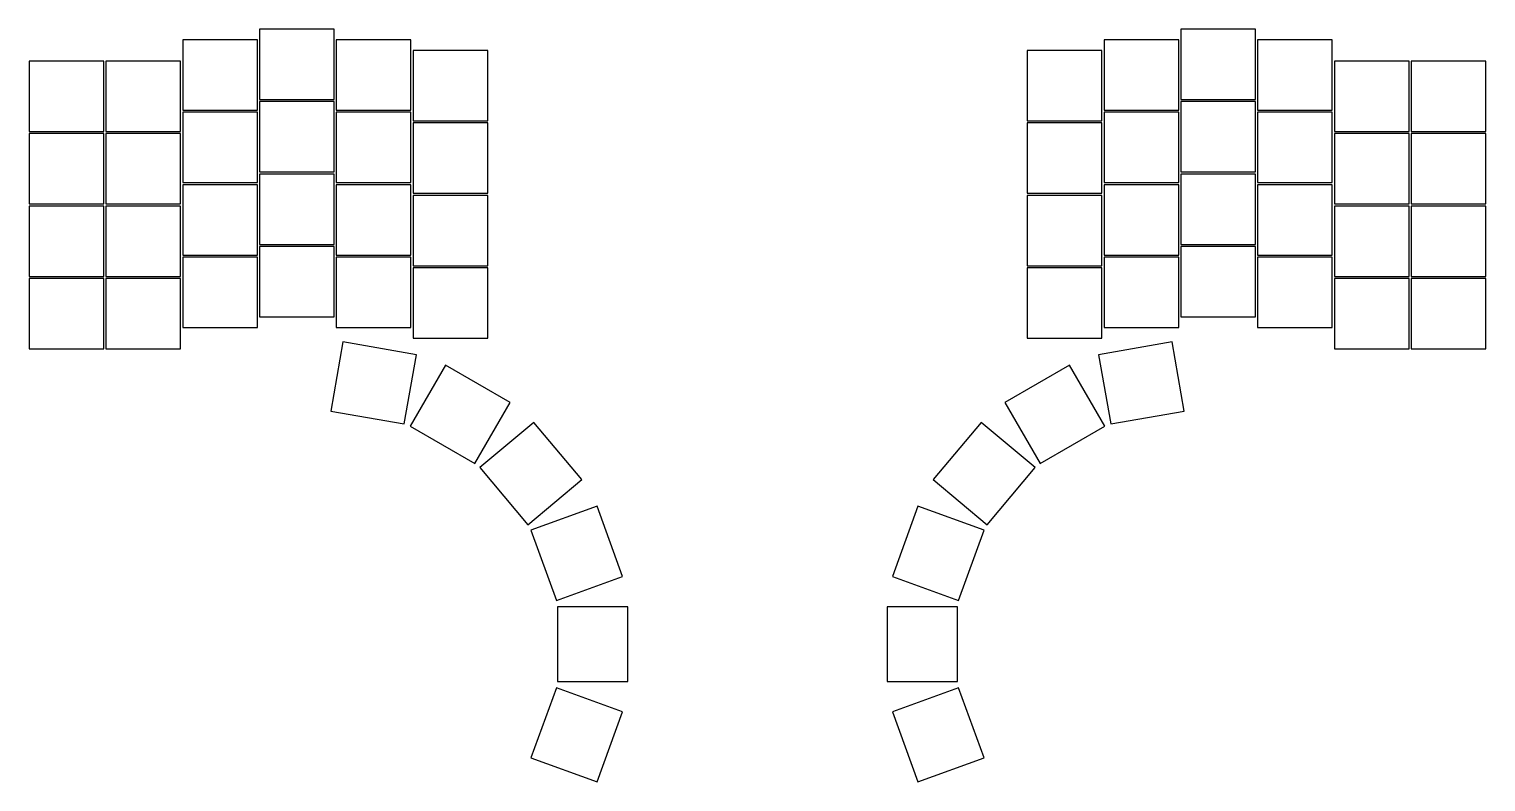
# Model space of a CAD drawing. Header units: millimetres. Extents: x -9 to 333, y -110 to 67.
import ezdxf

# ---------------------------------------------------------------- set-up
doc = ezdxf.new("R2010")
doc.units = ezdxf.units.MM

msp = doc.modelspace()

# ---------------------------------------------------------------- linework, layer by layer
for p, q in [((62.75, 66.75), (45.25, 66.75)), ((45.25, 66.75), (45.25, 50.25)), ((62.75, 50.25), (62.75, 66.75)), ((278.75, 66.75), (261.25, 66.75)), ((261.25, 66.75), (261.25, 50.25)), ((278.75, 50.25), (278.75, 66.75)), ((44.75, 64.25), (27.25, 64.25)), ((27.25, 64.25), (27.25, 47.75)), ((44.75, 47.75), (44.75, 64.25)), ((80.75, 64.25), (63.25, 64.25)), ((63.25, 64.25), (63.25, 47.75)), ((80.75, 47.75), (80.75, 64.25)), ((98.75, 61.75), (81.25, 61.75)), ((81.25, 61.75), (81.25, 45.25)), ((98.75, 45.25), (98.75, 61.75)), ((242.75, 61.75), (225.25, 61.75)), ((225.25, 61.75), (225.25, 45.25)), ((242.75, 45.25), (242.75, 61.75)), ((260.75, 64.25), (243.25, 64.25)), ((243.25, 64.25), (243.25, 47.75)), ((260.75, 47.75), (260.75, 64.25)), ((296.75, 64.25), (279.25, 64.25)), ((279.25, 64.25), (279.25, 47.75)), ((296.75, 47.75), (296.75, 64.25)), ((8.75, 59.25), (-8.75, 59.25)), ((-8.75, 59.25), (-8.75, 42.75)), ((8.75, 42.75), (8.75, 59.25)), ((26.75, 59.25), (9.25, 59.25)), ((9.25, 59.25), (9.25, 42.75)), ((26.75, 42.75), (26.75, 59.25)), ((314.75, 59.25), (297.25, 59.25)), ((297.25, 59.25), (297.25, 42.75)), ((314.75, 42.75), (314.75, 59.25)), ((332.75, 59.25), (315.25, 59.25)), ((315.25, 59.25), (315.25, 42.75)), ((332.75, 42.75), (332.75, 59.25)), ((45.25, 50.25), (62.75, 50.25)), ((62.75, 49.75), (45.25, 49.75)), ((45.25, 49.75), (45.25, 33.25)), ((62.75, 33.25), (62.75, 49.75)), ((261.25, 50.25), (278.75, 50.25)), ((278.75, 49.75), (261.25, 49.75)), ((261.25, 49.75), (261.25, 33.25)), ((278.75, 33.25), (278.75, 49.75)), ((27.25, 47.75), (44.75, 47.75)), ((44.75, 47.25), (27.25, 47.25)), ((27.25, 47.25), (27.25, 30.75)), ((44.75, 30.75), (44.75, 47.25)), ((63.25, 47.75), (80.75, 47.75)), ((80.75, 47.25), (63.25, 47.25)), ((63.25, 47.25), (63.25, 30.75)), ((80.75, 30.75), (80.75, 47.25)), ((81.25, 45.25), (98.75, 45.25)), ((98.75, 44.75), (81.25, 44.75)), ((81.25, 44.75), (81.25, 28.25)), ((98.75, 28.25), (98.75, 44.75)), ((225.25, 45.25), (242.75, 45.25)), ((242.75, 44.75), (225.25, 44.75)), ((225.25, 44.75), (225.25, 28.25)), ((242.75, 28.25), (242.75, 44.75)), ((243.25, 47.75), (260.75, 47.75)), ((260.75, 47.25), (243.25, 47.25)), ((243.25, 47.25), (243.25, 30.75)), ((260.75, 30.75), (260.75, 47.25)), ((279.25, 47.75), (296.75, 47.75)), ((296.75, 47.25), (279.25, 47.25)), ((279.25, 47.25), (279.25, 30.75)), ((296.75, 30.75), (296.75, 47.25)), ((-8.75, 42.75), (8.75, 42.75)), ((8.75, 42.25), (-8.75, 42.25)), ((-8.75, 42.25), (-8.75, 25.75)), ((8.75, 25.75), (8.75, 42.25)), ((9.25, 42.75), (26.75, 42.75)), ((26.75, 42.25), (9.25, 42.25)), ((9.25, 42.25), (9.25, 25.75)), ((26.75, 25.75), (26.75, 42.25)), ((297.25, 42.75), (314.75, 42.75)), ((314.75, 42.25), (297.25, 42.25)), ((297.25, 42.25), (297.25, 25.75)), ((314.75, 25.75), (314.75, 42.25)), ((315.25, 42.75), (332.75, 42.75)), ((332.75, 42.25), (315.25, 42.25)), ((315.25, 42.25), (315.25, 25.75)), ((332.75, 25.75), (332.75, 42.25)), ((27.25, 30.75), (44.75, 30.75)), ((45.25, 33.25), (62.75, 33.25)), ((62.75, 32.75), (45.25, 32.75)), ((45.25, 32.75), (45.25, 16.25)), ((62.75, 16.25), (62.75, 32.75)), ((63.25, 30.75), (80.75, 30.75)), ((243.25, 30.75), (260.75, 30.75)), ((261.25, 33.25), (278.75, 33.25)), ((278.75, 32.75), (261.25, 32.75)), ((261.25, 32.75), (261.25, 16.25)), ((278.75, 16.25), (278.75, 32.75)), ((279.25, 30.75), (296.75, 30.75)), ((44.75, 30.25), (27.25, 30.25)), ((27.25, 30.25), (27.25, 13.75)), ((44.75, 13.75), (44.75, 30.25)), ((80.75, 30.25), (63.25, 30.25)), ((63.25, 30.25), (63.25, 13.75)), ((80.75, 13.75), (80.75, 30.25)), ((81.25, 28.25), (98.75, 28.25)), ((98.75, 27.75), (81.25, 27.75)), ((81.25, 27.75), (81.25, 11.25)), ((98.75, 11.25), (98.75, 27.75)), ((225.25, 28.25), (242.75, 28.25)), ((242.75, 27.75), (225.25, 27.75)), ((225.25, 27.75), (225.25, 11.25)), ((242.75, 11.25), (242.75, 27.75)), ((260.75, 30.25), (243.25, 30.25)), ((243.25, 30.25), (243.25, 13.75)), ((260.75, 13.75), (260.75, 30.25)), ((296.75, 30.25), (279.25, 30.25)), ((279.25, 30.25), (279.25, 13.75)), ((296.75, 13.75), (296.75, 30.25)), ((-8.75, 25.75), (8.75, 25.75)), ((8.75, 25.25), (-8.75, 25.25)), ((-8.75, 25.25), (-8.75, 8.75)), ((8.75, 8.75), (8.75, 25.25)), ((9.25, 25.75), (26.75, 25.75)), ((26.75, 25.25), (9.25, 25.25)), ((9.25, 25.25), (9.25, 8.75)), ((26.75, 8.75), (26.75, 25.25)), ((297.25, 25.75), (314.75, 25.75)), ((314.75, 25.25), (297.25, 25.25)), ((297.25, 25.25), (297.25, 8.75)), ((314.75, 8.75), (314.75, 25.25)), ((315.25, 25.75), (332.75, 25.75)), ((332.75, 25.25), (315.25, 25.25)), ((315.25, 25.25), (315.25, 8.75)), ((332.75, 8.75), (332.75, 25.25)), ((27.25, 13.75), (44.75, 13.75)), ((45.25, 16.25), (62.75, 16.25)), ((62.75, 15.75), (45.25, 15.75)), ((45.25, 15.75), (45.25, -0.75)), ((62.75, -0.75), (62.75, 15.75)), ((63.25, 13.75), (80.75, 13.75)), ((243.25, 13.75), (260.75, 13.75)), ((261.25, 16.25), (278.75, 16.25)), ((278.75, 15.75), (261.25, 15.75)), ((261.25, 15.75), (261.25, -0.75)), ((278.75, -0.75), (278.75, 15.75)), ((279.25, 13.75), (296.75, 13.75)), ((44.75, 13.25), (27.25, 13.25)), ((27.25, 13.25), (27.25, -3.25)), ((44.75, -3.25), (44.75, 13.25)), ((80.75, 13.25), (63.25, 13.25)), ((63.25, 13.25), (63.25, -3.25)), ((80.75, -3.25), (80.75, 13.25)), ((81.25, 11.25), (98.75, 11.25)), ((98.75, 10.75), (81.25, 10.75)), ((81.25, 10.75), (81.25, -5.75)), ((98.75, -5.75), (98.75, 10.75)), ((225.25, 11.25), (242.75, 11.25)), ((242.75, 10.75), (225.25, 10.75)), ((225.25, 10.75), (225.25, -5.75)), ((242.75, -5.75), (242.75, 10.75)), ((260.75, 13.25), (243.25, 13.25)), ((243.25, 13.25), (243.25, -3.25)), ((260.75, -3.25), (260.75, 13.25)), ((296.75, 13.25), (279.25, 13.25)), ((279.25, 13.25), (279.25, -3.25)), ((296.75, -3.25), (296.75, 13.25)), ((-8.75, 8.75), (8.75, 8.75)), ((8.75, 8.25), (-8.75, 8.25)), ((-8.75, 8.25), (-8.75, -8.25)), ((8.75, -8.25), (8.75, 8.25)), ((9.25, 8.75), (26.75, 8.75)), ((26.75, 8.25), (9.25, 8.25)), ((9.25, 8.25), (9.25, -8.25)), ((26.75, -8.25), (26.75, 8.25)), ((297.25, 8.75), (314.75, 8.75)), ((314.75, 8.25), (297.25, 8.25)), ((297.25, 8.25), (297.25, -8.25)), ((314.75, -8.25), (314.75, 8.25)), ((315.25, 8.75), (332.75, 8.75)), ((332.75, 8.25), (315.25, 8.25)), ((315.25, 8.25), (315.25, -8.25)), ((332.75, -8.25), (332.75, 8.25)), ((27.25, -3.25), (44.75, -3.25)), ((45.25, -0.75), (62.75, -0.75)), ((63.25, -3.25), (80.75, -3.25)), ((243.25, -3.25), (260.75, -3.25)), ((261.25, -0.75), (278.75, -0.75)), ((279.25, -3.25), (296.75, -3.25)), ((64.82, -6.56), (61.95, -22.81)), ((82.05, -9.59), (64.82, -6.56)), ((81.25, -5.75), (98.75, -5.75)), ((225.25, -5.75), (242.75, -5.75)), ((259.18, -6.56), (241.95, -9.59)), ((262.05, -22.81), (259.18, -6.56)), ((-8.75, -8.25), (8.75, -8.25)), ((9.25, -8.25), (26.75, -8.25)), ((79.18, -25.84), (82.05, -9.59)), ((241.95, -9.59), (244.82, -25.84)), ((297.25, -8.25), (314.75, -8.25)), ((315.25, -8.25), (332.75, -8.25)), ((88.84, -12.07), (80.59, -26.36)), ((104, -20.82), (88.84, -12.07)), ((235.16, -12.07), (220, -20.82)), ((243.41, -26.36), (235.16, -12.07)), ((61.95, -22.81), (79.18, -25.84)), ((95.75, -35.11), (104, -20.82)), ((220, -20.82), (228.25, -35.11)), ((244.82, -25.84), (262.05, -22.81)), ((80.59, -26.36), (95.75, -35.11)), ((109.54, -25.47), (96.9, -36.07)), ((120.79, -38.87), (109.54, -25.47)), ((214.46, -25.47), (203.21, -38.87)), ((227.1, -36.07), (214.46, -25.47)), ((228.25, -35.11), (243.41, -26.36)), ((96.9, -36.07), (108.15, -49.48)), ((215.85, -49.48), (227.1, -36.07)), ((108.15, -49.48), (120.79, -38.87)), ((203.21, -38.87), (215.85, -49.48)), ((124.4, -45.13), (108.9, -50.78)), ((130.39, -61.58), (124.4, -45.13)), ((199.6, -45.13), (193.61, -61.58)), ((215.1, -50.78), (199.6, -45.13)), ((108.9, -50.78), (114.88, -67.22)), ((209.12, -67.22), (215.1, -50.78)), ((114.88, -67.22), (130.39, -61.58)), ((193.61, -61.58), (209.12, -67.22)), ((115.14, -68.7), (115.14, -86.2)), ((131.64, -68.7), (115.14, -68.7)), ((131.64, -86.2), (131.64, -68.7)), ((208.86, -68.7), (192.36, -68.7)), ((192.36, -68.7), (192.36, -86.2)), ((208.86, -86.2), (208.86, -68.7)), ((114.88, -87.68), (108.9, -104.12)), ((130.39, -93.32), (114.88, -87.68)), ((115.14, -86.2), (131.64, -86.2)), ((192.36, -86.2), (208.86, -86.2)), ((209.12, -87.68), (193.61, -93.32)), ((215.1, -104.12), (209.12, -87.68)), ((124.4, -109.77), (130.39, -93.32)), ((193.61, -93.32), (199.6, -109.77)), ((108.9, -104.12), (124.4, -109.77)), ((199.6, -109.77), (215.1, -104.12))]:
    msp.add_line(p, q)

doc.saveas('drawing.dxf')
